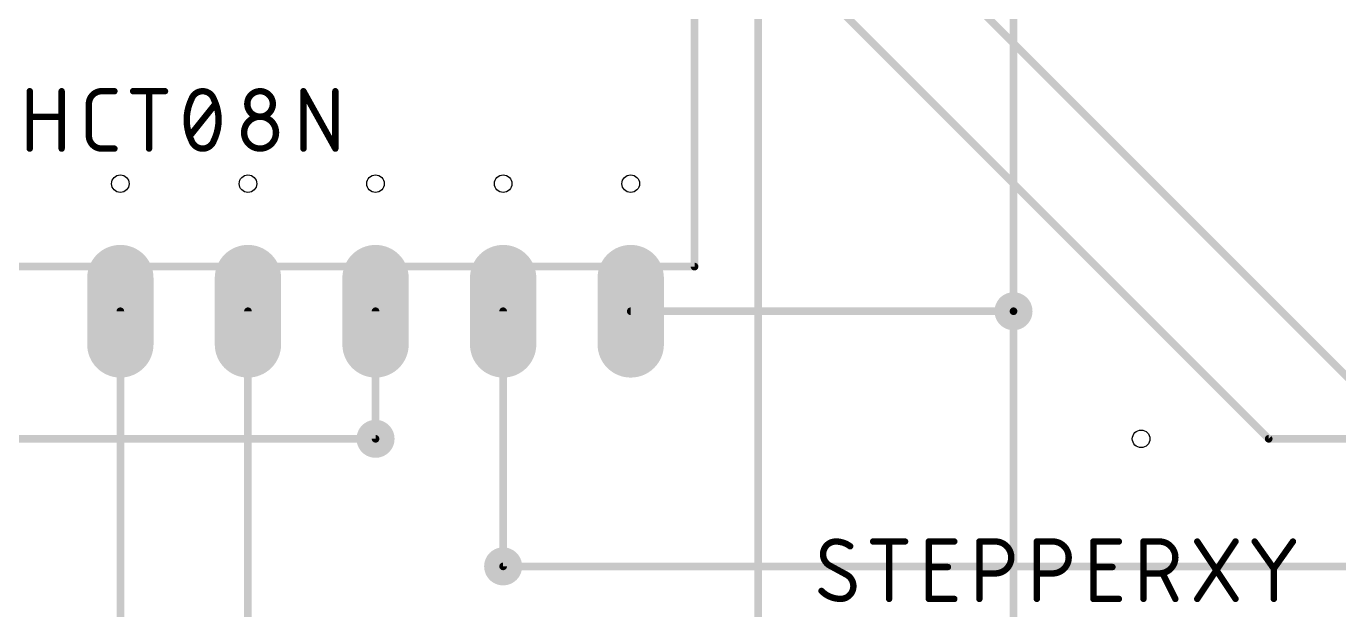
# Model space of a CAD drawing. Extents: x 0 to 254, y -39 to 254.
# Drawn here: x 20.99 to 47.11, y 9.3 to 20.91 of the extents above; entities that cross this region are included whole.
import ezdxf

# ---------------------------------------------------------------- set-up
doc = ezdxf.new("R2010")
doc.units = 0
for name, color, linetype in [('1', 12, 'CONTINUOUS'), ('16', 132, 'CONTINUOUS'), ('17', 110, 'CONTINUOUS'), ('18', 110, 'CONTINUOUS'), ('20', 31, 'CONTINUOUS'), ('21', 253, 'CONTINUOUS'), ('23', 53, 'CONTINUOUS'), ('25', 253, 'CONTINUOUS'), ('27', 253, 'CONTINUOUS')]:
    doc.layers.add(name, color=color, linetype=linetype)

# ---------------------------------------------------------------- blocks, each defined once
blk = doc.blocks.new('LONGP100')
at = {"const_width": 1}
blk.add_lwpolyline([(-0.5, 0), (0.5, 0)], dxfattribs=at)
at = {"const_width": 0.5}
for points in [[(-0.5, 0.25, 1), (-0.5, -0.25)], [(0.5, -0.25, 1), (0.5, 0.25)]]:
    blk.add_lwpolyline(points, format="xyb", dxfattribs=at)
blk = doc.blocks.new('ROUNDV')
at = {"const_width": 0.5}
blk.add_lwpolyline([(0, -0.25, 1), (0, 0.25, 1), (0, -0.25)], format="xyb", dxfattribs=at)

msp = doc.modelspace()

# ---------------------------------------------------------------- linework, layer by layer
at = {"layer": '1', "const_width": 0.1524}
for points in [[(40.64, 15.24), (40.64, 38.1)], [(35.56, 33.02), (35.56, 7.62)], [(22.86, 15.24), (22.86, 2.54)], [(25.4, 15.24), (25.4, 7.62)], [(27.94, 12.7), (27.94, 15.24)], [(30.48, 10.16), (30.48, 15.24)], [(40.64, 7.62), (40.64, 15.24)]]:
    msp.add_lwpolyline(points, dxfattribs=at)
at = {"layer": '1', "const_width": 0.0762}
for points in [[(22.8981, 15.24, 1), (22.8219, 15.24)], [(25.4381, 15.24, 1), (25.3619, 15.24)], [(27.9781, 15.24, 1), (27.9019, 15.24)], [(30.5181, 15.24, 1), (30.4419, 15.24)], [(40.6781, 15.24, 1), (40.6019, 15.24)], [(40.6019, 15.24, 1), (40.6781, 15.24)], [(27.9019, 12.7, 1), (27.9781, 12.7)], [(30.4419, 10.16, 1), (30.5181, 10.16)]]:
    msp.add_lwpolyline(points, format="xyb", dxfattribs=at)
at = {"layer": '16', "const_width": 0.1524}
for points in [[(49.276, 11.938), (35.179, 26.035)], [(45.72, 12.7), (33.02, 25.4)], [(33.02, 15.24), (40.64, 15.24)], [(7.62, 12.7), (27.94, 12.7)], [(53.34, 12.7), (45.72, 12.7)], [(50.8, 10.16), (30.48, 10.16)]]:
    msp.add_lwpolyline(points, dxfattribs=at)
at = {"layer": '16', "const_width": 0.0762}
for points in [[(33.02, 15.2781, 1), (33.02, 15.2019)], [(40.64, 15.2019, 1), (40.64, 15.2781)], [(27.94, 12.6619, 1), (27.94, 12.7381)], [(45.72, 12.7381, 1), (45.72, 12.6619)], [(45.6931, 12.6731, 1), (45.7469, 12.7269)], [(30.48, 10.1981, 1), (30.48, 10.1219)]]:
    msp.add_lwpolyline(points, format="xyb", dxfattribs=at)
at = {"layer": '20'}
for centre in [(22.86, 17.78), (25.4, 17.78), (27.94, 17.78), (30.48, 17.78), (33.02, 17.78), (43.18, 12.7)]:
    msp.add_circle(centre, 0.175, dxfattribs=at)
at = {"layer": '21', "const_width": 0.1524}
for points in [[(34.29, 21.971), (34.29, 16.129)], [(16.51, 16.129), (34.29, 16.129)]]:
    msp.add_lwpolyline(points, dxfattribs=at)
at = {"layer": '21', "const_width": 0.0762}
for points in [[(34.29, 16.0909, 1), (34.29, 16.1671)], [(34.2519, 16.129, 1), (34.3281, 16.129)]]:
    msp.add_lwpolyline(points, format="xyb", dxfattribs=at)
at = {"layer": '23'}
msp.add_point((25.4, 19.05), dxfattribs=at)
at = {"layer": '25'}
for points, const_width in [([(37.1031, 10.6553, 0.4142), (36.849, 10.4013)], 0.127), ([(37.103, 10.6871, 1), (37.1031, 10.6235)], 0.0635), ([(37.3888, 10.5601, 0.1623), (37.1031, 10.6553)], 0.127), ([(37.1031, 10.6235, 1), (37.1031, 10.6871)], 0.0635), ([(37.846, 10.6871, 1), (37.846, 10.6235)], 0.0635), ([(38.1953, 10.6553, 1), (38.1317, 10.6553)], 0.0635), ([(38.481, 10.6235, 1), (38.481, 10.6871)], 0.0635), ([(38.9534, 10.6871, 1), (38.9534, 10.6235)], 0.0635), ([(38.9852, 10.6553, 1), (38.9217, 10.6553)], 0.0635), ([(39.4614, 10.6235, 1), (39.4614, 10.6871)], 0.0635), ([(39.9605, 10.6871, 1), (39.9605, 10.6235)], 0.0635), ([(39.9923, 10.6553, 1), (39.9288, 10.6553)], 0.0635), ([(40.278, 10.6871, 1), (40.278, 10.6235)], 0.0635), ([(40.278, 10.0203, 1), (40.278, 10.6553)], 0.127), ([(40.278, 10.6235, 1), (40.278, 10.6871)], 0.0635), ([(41.1035, 10.6871, 1), (41.1035, 10.6235)], 0.0635), ([(41.1353, 10.6553, 1), (41.0718, 10.6553)], 0.0635), ([(41.421, 10.6871, 1), (41.421, 10.6235)], 0.0635), ([(41.421, 10.0203, 1), (41.421, 10.6553)], 0.127), ([(41.421, 10.6235, 1), (41.421, 10.6871)], 0.0635), ([(42.23, 10.6871, 1), (42.23, 10.6235)], 0.0635), ([(42.2618, 10.6553, 1), (42.1983, 10.6553)], 0.0635), ([(42.738, 10.6235, 1), (42.738, 10.6871)], 0.0635), ([(43.2264, 10.6871, 1), (43.2264, 10.6235)], 0.0635), ([(43.2581, 10.6553, 1), (43.1946, 10.6553)], 0.0635), ([(43.5439, 10.6871, 1), (43.5439, 10.6235)], 0.0635), ([(43.5439, 10.0203, 1), (43.5439, 10.6553)], 0.127), ([(43.5439, 10.6235, 1), (43.5439, 10.6871)], 0.0635), ([(44.324, 10.6729, 1), (44.2712, 10.6377)], 0.0635), ([(45.086, 10.6377, 1), (45.0332, 10.6729)], 0.0635), ([(45.4665, 10.6736, 1), (45.4147, 10.637)], 0.0635), ([(46.2285, 10.637, 1), (46.1767, 10.6736)], 0.0635), ([(36.849, 10.4013, 0.2656), (36.9761, 10.1791)], 0.127), ([(36.8808, 10.4013, 1), (36.8173, 10.4013)], 0.0635), ([(37.3697, 10.5347, 1), (37.4079, 10.5854)], 0.0635), ([(36.8173, 10.4013, 1), (36.8808, 10.4013)], 0.0635), ([(36.9913, 10.2069, 1), (36.9608, 10.1512)], 0.0635), ([(36.9599, 10.1517, 1), (36.9922, 10.2064)], 0.0635), ([(38.9534, 10.1791, 1), (38.9534, 10.1156)], 0.0635), ([(39.3344, 10.1156, 1), (39.3344, 10.1791)], 0.0635), ([(42.23, 10.1791, 1), (42.23, 10.1156)], 0.0635), ([(42.611, 10.1156, 1), (42.611, 10.1791)], 0.0635), ([(37.4523, 9.7663, 0.2656), (37.3253, 9.9886)], 0.127), ([(37.3414, 10.0159, 1), (37.3092, 9.9612)], 0.0635), ([(37.3101, 9.9607, 1), (37.3405, 10.0164)], 0.0635), ([(39.9605, 10.0521, 1), (39.9605, 9.9886)], 0.0635), ([(40.278, 10.0521, 1), (40.278, 9.9886)], 0.0635), ([(40.278, 9.9886, 1), (40.278, 10.0521)], 0.0635), ([(41.1035, 10.0521, 1), (41.1035, 9.9886)], 0.0635), ([(41.421, 10.0521, 1), (41.421, 9.9886)], 0.0635), ([(41.421, 9.9886, 1), (41.421, 10.0521)], 0.0635), ([(43.2264, 10.0521, 1), (43.2264, 9.9886)], 0.0635), ([(43.5439, 10.0521, 1), (43.5439, 9.9886)], 0.0635), ([(43.5439, 9.9886, 1), (43.5439, 10.0521)], 0.0635), ([(43.6358, 10.0345, 1), (43.579, 10.0061)], 0.0635), ([(45.8533, 10.1156, 1), (45.7898, 10.1156)], 0.0635), ([(45.7957, 10.1339, 1), (45.8475, 10.0972)], 0.0635), ([(45.7957, 10.0972, 1), (45.8475, 10.1339)], 0.0635), ([(36.8173, 9.6711, 0.2), (37.1983, 9.5123)], 0.127), ([(36.8398, 9.6934, 1), (36.7948, 9.6487)], 0.0635), ([(37.1983, 9.5123, 0.4142), (37.4523, 9.7663)], 0.127), ([(37.4841, 9.7663, 1), (37.4205, 9.7663)], 0.0635), ([(37.4205, 9.7663, 1), (37.4841, 9.7663)], 0.0635), ([(37.1983, 9.5441, 1), (37.1983, 9.4805)], 0.0635), ([(37.1983, 9.4805, 1), (37.1983, 9.5441)], 0.0635), ([(38.1317, 9.5123, 1), (38.1953, 9.5123)], 0.0635), ([(38.9534, 9.5441, 1), (38.9534, 9.4805)], 0.0635), ([(38.9217, 9.5123, 1), (38.9852, 9.5123)], 0.0635), ([(39.4614, 9.4805, 1), (39.4614, 9.5441)], 0.0635), ([(39.9288, 9.5123, 1), (39.9923, 9.5123)], 0.0635), ([(41.0718, 9.5123, 1), (41.1353, 9.5123)], 0.0635), ([(42.23, 9.5441, 1), (42.23, 9.4805)], 0.0635), ([(42.1983, 9.5123, 1), (42.2618, 9.5123)], 0.0635), ([(42.738, 9.4805, 1), (42.738, 9.5441)], 0.0635), ([(43.1946, 9.5123, 1), (43.2581, 9.5123)], 0.0635), ([(43.833, 9.4981, 1), (43.8898, 9.5265)], 0.0635), ([(44.2712, 9.5299, 1), (44.324, 9.4947)], 0.0635), ([(45.0332, 9.4947, 1), (45.086, 9.5299)], 0.0635), ([(45.7898, 9.5123, 1), (45.8533, 9.5123)], 0.0635)]:
    msp.add_lwpolyline(points, format="xyb", dxfattribs=dict(at, const_width=const_width))
at = {"layer": '25', "const_width": 0.127}
for points in [[(37.846, 10.6553), (38.481, 10.6553)], [(38.1635, 9.5123), (38.1635, 10.6553)], [(38.9534, 9.5123), (38.9534, 10.6553)], [(38.9534, 10.6553), (39.4614, 10.6553)], [(39.9605, 9.5123), (39.9605, 10.6553)], [(39.9605, 10.6553), (40.278, 10.6553)], [(41.1035, 9.5123), (41.1035, 10.6553)], [(41.1035, 10.6553), (41.421, 10.6553)], [(42.23, 9.5123), (42.23, 10.6553)], [(42.23, 10.6553), (42.738, 10.6553)], [(43.2264, 9.5123), (43.2264, 10.6553)], [(43.2264, 10.6553), (43.5439, 10.6553)], [(44.2976, 9.5123), (45.0596, 10.6553)], [(44.2976, 10.6553), (45.0596, 9.5123)], [(45.4406, 10.6553), (45.8216, 10.1156)], [(45.8216, 10.1156), (46.2026, 10.6553)], [(37.3253, 9.9886), (36.9761, 10.1791)], [(38.9534, 10.1473), (39.3344, 10.1473)], [(42.23, 10.1473), (42.611, 10.1473)], [(40.278, 10.0203), (39.9605, 10.0203)], [(41.421, 10.0203), (41.1035, 10.0203)], [(43.5439, 10.0203), (43.2264, 10.0203)], [(43.8614, 9.5123), (43.6074, 10.0203)], [(45.8216, 9.5123), (45.8216, 10.1156)], [(39.4614, 9.5123), (38.9534, 9.5123)], [(42.738, 9.5123), (42.23, 9.5123)]]:
    msp.add_lwpolyline(points, dxfattribs=at)
at = {"layer": '27', "const_width": 0.127}
for points in [[(21.0566, 18.4785), (21.0566, 19.6215)], [(21.6916, 19.6215), (21.6916, 18.4785)], [(22.488, 19.6215), (22.742, 19.6215)], [(23.114, 19.6215), (23.749, 19.6215)], [(23.4315, 18.4785), (23.4315, 19.6215)], [(26.5049, 18.4785), (26.5049, 19.6215)], [(26.5049, 19.6215), (27.1399, 18.4785)], [(27.1399, 18.4785), (27.1399, 19.6215)], [(22.234, 18.7325), (22.234, 19.3675)], [(24.2443, 18.7325), (24.7523, 19.3675)], [(21.0566, 19.1135), (21.6916, 19.1135)], [(22.742, 18.4785), (22.488, 18.4785)]]:
    msp.add_lwpolyline(points, dxfattribs=at)
at = {"layer": '27'}
for points, const_width in [([(21.0883, 19.6215, 1), (21.0249, 19.6215)], 0.0635), ([(21.7233, 19.6215, 1), (21.6599, 19.6215)], 0.0635), ([(22.488, 19.6215, 0.4142), (22.234, 19.3675)], 0.127), ([(22.488, 19.6532, 1), (22.488, 19.5898)], 0.0635), ([(22.488, 19.5898, 1), (22.488, 19.6532)], 0.0635), ([(22.742, 19.5898, 1), (22.742, 19.6532)], 0.0635), ([(23.114, 19.6532, 1), (23.114, 19.5898)], 0.0635), ([(23.4632, 19.6215, 1), (23.3997, 19.6215)], 0.0635), ([(23.749, 19.5898, 1), (23.749, 19.6532)], 0.0635), ([(24.4983, 19.6215, 0.3205), (24.276, 19.4627)], 0.127), ([(24.7205, 19.4627, 0.3205), (24.4983, 19.6215)], 0.127), ([(24.4983, 19.6532, 1), (24.4983, 19.5898)], 0.0635), ([(24.4983, 19.5898, 1), (24.4983, 19.6532)], 0.0635), ([(25.8953, 19.3675, 1), (25.3873, 19.3675)], 0.127), ([(26.5366, 19.6215, 1), (26.4731, 19.6215)], 0.0635), ([(26.5327, 19.6369, 1), (26.4771, 19.6061)], 0.0635), ([(27.1716, 19.6215, 1), (27.1081, 19.6215)], 0.0635), ([(22.2657, 19.3675, 1), (22.2022, 19.3675)], 0.0635), ([(22.2022, 19.3675, 1), (22.2657, 19.3675)], 0.0635), ([(24.276, 19.4627, 0.1139), (24.1808, 19.05)], 0.127), ([(24.246, 19.473, 1), (24.3061, 19.4525)], 0.0635), ([(24.3046, 19.4488, 1), (24.2475, 19.4767)], 0.0635), ([(24.7491, 19.4767, 1), (24.692, 19.4488)], 0.0635), ([(24.8158, 19.05, 0.1139), (24.7205, 19.4627)], 0.127), ([(24.6905, 19.4525, 1), (24.7506, 19.473)], 0.0635), ([(24.7771, 19.3477, 1), (24.7275, 19.3873)], 0.0635), ([(25.3873, 19.3675, 1), (25.8953, 19.3675)], 0.127), ([(25.419, 19.3675, 1), (25.3555, 19.3675)], 0.0635), ([(25.3555, 19.3675, 1), (25.419, 19.3675)], 0.0635), ([(25.927, 19.3675, 1), (25.8635, 19.3675)], 0.0635), ([(25.8635, 19.3675, 1), (25.927, 19.3675)], 0.0635), ([(21.0566, 19.1453, 1), (21.0566, 19.0818)], 0.0635), ([(21.6916, 19.0818, 1), (21.6916, 19.1453)], 0.0635), ([(24.1808, 19.05, 0.1139), (24.276, 18.6373)], 0.127), ([(24.2125, 19.05, 1), (24.149, 19.05)], 0.0635), ([(24.149, 19.05, 1), (24.2125, 19.05)], 0.0635), ([(24.7205, 18.6373, 0.1139), (24.8158, 19.05)], 0.127), ([(24.8475, 19.05, 1), (24.784, 19.05)], 0.0635), ([(24.784, 19.05, 1), (24.8475, 19.05)], 0.0635), ([(25.9588, 18.796, 1), (25.3238, 18.796)], 0.127), ([(25.3238, 18.796, 1), (25.9588, 18.796)], 0.127), ([(25.3555, 18.796, 1), (25.292, 18.796)], 0.0635), ([(25.292, 18.796, 1), (25.3555, 18.796)], 0.0635), ([(25.9905, 18.796, 1), (25.927, 18.796)], 0.0635), ([(25.927, 18.796, 1), (25.9905, 18.796)], 0.0635), ([(22.234, 18.7325, 0.4142), (22.488, 18.4785)], 0.127), ([(22.2657, 18.7325, 1), (22.2022, 18.7325)], 0.0635), ([(22.2022, 18.7325, 1), (22.2657, 18.7325)], 0.0635), ([(24.2195, 18.7523, 1), (24.2691, 18.7127)], 0.0635), ([(24.276, 18.6373, 0.3205), (24.4983, 18.4785)], 0.127), ([(24.3061, 18.6475, 1), (24.246, 18.627)], 0.0635), ([(24.2475, 18.6233, 1), (24.3046, 18.6512)], 0.0635), ([(24.4983, 18.4785, 0.3205), (24.7205, 18.6373)], 0.127), ([(24.692, 18.6512, 1), (24.7491, 18.6233)], 0.0635), ([(24.7506, 18.627, 1), (24.6905, 18.6475)], 0.0635), ([(21.0249, 18.4785, 1), (21.0883, 18.4785)], 0.0635), ([(21.6599, 18.4785, 1), (21.7233, 18.4785)], 0.0635), ([(22.488, 18.5102, 1), (22.488, 18.4468)], 0.0635), ([(22.488, 18.4468, 1), (22.488, 18.5102)], 0.0635), ([(22.742, 18.4468, 1), (22.742, 18.5102)], 0.0635), ([(23.3997, 18.4785, 1), (23.4632, 18.4785)], 0.0635), ([(24.4983, 18.5102, 1), (24.4983, 18.4468)], 0.0635), ([(24.4983, 18.4468, 1), (24.4983, 18.5102)], 0.0635), ([(26.4731, 18.4785, 1), (26.5366, 18.4785)], 0.0635), ([(27.1081, 18.4785, 1), (27.1716, 18.4785)], 0.0635), ([(27.1121, 18.4631, 1), (27.1677, 18.4939)], 0.0635)]:
    msp.add_lwpolyline(points, format="xyb", dxfattribs=dict(at, const_width=const_width))

# ---------------------------------------------------------------- block references
at = {"layer": '17', "xscale": 1.3208, "yscale": 1.3208, "rotation": 90}
for p in [(22.86, 15.24), (22.86, 15.24), (25.4, 15.24), (25.4, 15.24), (27.94, 15.24), (27.94, 15.24), (30.48, 15.24), (30.48, 15.24), (33.02, 15.24), (33.02, 15.24)]:
    msp.add_blockref('LONGP100', p, dxfattribs=at)
at = {"layer": '18', "xscale": 0.7564, "yscale": 0.7564}
for p in [(40.64, 15.24), (40.64, 15.24), (27.94, 12.7), (27.94, 12.7), (30.48, 10.16), (30.48, 10.16)]:
    msp.add_blockref('ROUNDV', p, dxfattribs=at)

doc.saveas('drawing.dxf')
